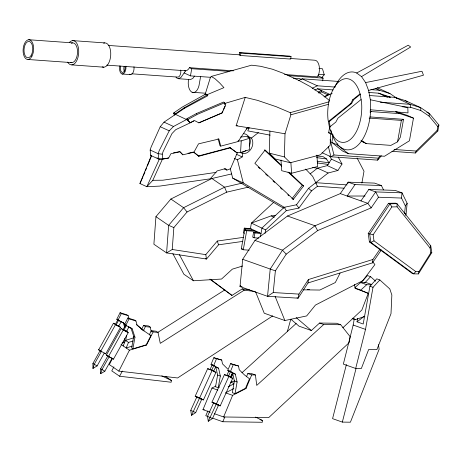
<?xml version="1.0" encoding="UTF-8"?>
<svg xmlns="http://www.w3.org/2000/svg" width="462" height="462" viewBox="0 0 462 462"><rect width="100%" height="100%" fill="white"/><g stroke="black" fill="none" stroke-linecap="round" stroke-linejoin="round"><path stroke-width="0.69" d="M330.526 132.998L330.197 145.224L320.305 154.839L290.332 162.74L275.254 158.992L269.306 153.153L269.906 131.116L236.134 125.785L245.212 97.395L257.438 100.335L276.184 106.699L290.217 112.664L329.21 101.779M290.332 162.74L284.378 156.901L285.008 133.801L290.893 114.79L290.217 112.664M240.54 137.018L246.292 136.492L249.982 138.138L249.416 149.711L240.563 152.495L236.775 152.697L229.868 147.609L198.446 155.971L193.665 152.177M240.563 152.495L241.233 140.875L249.982 138.138M231.583 173.937L211.896 178.511L170.882 199.018L155.937 216.672L153.886 244.236L166.586 252.922L206.497 259.043L218.543 244.814L242.793 241.395M242.175 183.114L224.596 187.197L183.576 207.704L168.636 225.358L166.586 252.922L172.228 249.492L173.862 227.575L187.064 211.971L226.669 192.169L248.313 187.139M383.489 189.842L381.381 185.533L374.497 183.096L348.157 182.155L340.292 193.601L287.491 216.025L254.966 240.419L242.7 259.309L240.003 286.573L267.527 296.321L298.123 298.169L308.004 282.952L308.391 279.55L372.892 259.465L379.799 249.451M406.075 214.12L407.149 203.303L402.021 192.845L375.675 191.903L367.816 203.349L315.015 225.774L282.484 250.173L270.224 269.057L267.527 296.321L273.227 292.538L275.369 270.859L286.209 254.164L317.613 230.607L371.142 207.877L378.459 197.222L401.507 198.054L405.347 205.896L404.597 213.513L406.075 214.12L405.266 215.292M401.507 198.054L402.021 192.845L395.143 190.408L368.797 189.466L360.932 200.912M391.984 151.322L415.396 152.997L416.147 151.045L437.133 130.44L437.809 126.628L429.1 116.112L429.354 113.508L420.651 107.64L405.44 100.664L394.941 97.355L369.23 95.513M308.004 282.952L372.43 262.884L372.892 259.465M123.885 342.723L124.619 338.6M125.629 340.829L126.611 335.325M128.627 326.778L130.977 328.043L133.709 336.324L131.624 348.019L132.877 348.874L146.229 344.825L150.889 335.608L142.798 330.035L136.377 324.584M132.877 348.874L134.962 337.185L132.23 328.898L130.977 328.043M188.583 79.539L188.334 80.908A10.632 5.636 -85.9 0 0 192.065 92.256L205.74 93.237M210.62 77.316L190.46 75.872L191.736 68.711L189.489 67.695L188.34 69.323L187.035 70.374L185.66 70.784L106.774 65.13M200.589 76.646L198.966 85.782A10.632 5.636 -85.9 0 1 192.065 92.256M165.304 376.316L171.46 380.526L171.154 382.236L119.594 376.23L111.764 370.871L113.923 366.84M239.622 52.518L239.201 54.891L240.488 55.486L290.644 59.078L291.066 56.705L289.772 56.116L239.622 52.518L240.916 53.113L291.066 56.705M240.488 55.486L240.916 53.113M234.309 158.391L237.433 159.823L242.215 156.924L242.798 153.65A9.673 8.045 -65.4 0 0 251.392 148.394A9.673 8.045 -65.4 0 0 251.438 138.034L258.437 132.554M218.249 387.722L220.334 376.033L218.561 368.185L215.841 367.226L217.619 375.069L215.535 386.763L218.249 387.722L219.485 387.092M258.818 238.103L254.042 237.763L252.72 237.156L253.569 232.386L254.891 232.998L261.03 233.437L250.421 228.575L244.282 228.13L243.434 232.9L244.317 233.304M249.133 250.185L243.295 249.763L241.308 248.851L244.693 229.828L254.729 230.55M245.368 230.105L245.611 228.742L244.282 228.13M243.295 249.763L246.685 230.74L244.693 229.828M250.421 228.575L251.397 223.094L273.591 202.42M254.042 237.763L254.891 232.998M235.025 393.664L237.104 381.97L235.331 374.128L232.617 373.163L234.39 381.011L232.311 392.7L235.025 393.664L245.507 388.299L249.48 378.765L244.386 374.849L239.247 369.779L238.502 365.962L230.59 363.646L227.76 370.426L230.192 371.794M260.424 236.839L262.006 227.957L284.205 207.282L296.465 204.787L308.576 188.277L328.112 173.002L337.913 170.472L342.019 164.01L338.236 157.115M265.021 233.362L265.633 229.909L286.325 210.637L298.908 208.073L311.48 190.939L317.423 186.29L344.121 188.201M322.62 80.838L323.105 78.124L317.833 75.722M255.55 417.082L262.67 420.564L262.364 422.268L222.765 421.742L212.572 418.133M318.809 93.105L321.367 91.84L321.587 90.592L317.44 88.802L314.922 90.044M333.067 134.823L328.632 132.785L329.62 127.246M396.286 111.712L407.755 115.535L413.461 118.151L409.43 140.783L384.476 156.26L348.325 153.667L342.619 151.057L331.837 142.411L333.015 135.788M348.325 153.667L337.543 145.028L337.78 143.699M361.896 183.062L364.004 171.229L357.057 157.952M357.652 318.318L357.028 321.818L363.196 324.001L369.929 286.221L376.755 278.846L379.845 279.943L389.812 288.952L391.857 295.022L390.996 313.692L376.9 349.624L368.653 349.515L361.336 368.543L355.682 368.468L343.341 364.096L353.176 325.034L354.302 318.716M397.545 141.84L401.363 120.391L403.522 119.323L400.34 137.214L397.545 141.84L390.887 145.38L366.216 143.607L361.278 141.02M355.682 368.468L365.517 329.4L373.013 287.312L379.845 279.943M415.396 152.997L437.843 130.96L438.9 125.029L429.354 113.508L426.824 112.347M308.391 279.55L298.949 294.098L298.123 298.169L296.974 297.765M347.863 183.495L348.157 182.155L355.035 184.592L381.381 185.533M346.39 364.576L332.571 418.641L342.336 422.101L350.41 422.21L379.135 349.214L378.442 344.664M342.336 422.101L355.983 368.734M418.376 273.926L418.959 271.639L430.821 252.824L430.07 248.013L430.763 245.853L397.008 203.69L395.541 203.17L388.536 203.292L368.22 233.529L369.404 241.88L412.156 273.342L413.623 273.862L418.376 273.926L431.808 252.604L430.763 245.853M287.329 331.693L290.771 319.265M205.018 94.814L210.274 77.841L211.209 76.449L251.571 65.188L260.476 66.268L272.378 69.196L283.027 73.181L299.468 80.717L310.066 86.475L321.835 94.398L329.481 100.525M100.681 373.706L101.94 369.669L109.113 356.803L107.825 355.919L100.652 368.786L100.681 373.706L104.839 371.229L112.012 358.362L109.113 356.803M322.066 152.708L330.942 156.774L377.668 160.123L378.286 158.16L380.151 155.977M247.563 127.558L238.08 141.545L220.761 146.125L218.873 139.022L198.504 143.861L193.936 152.212L182.848 154.81L180.076 151.79L170.957 153.69L168.618 158.01L162.872 159.136L158.888 159.171L150.658 155.399L150.162 150.029L151.08 147.135L160.239 126.715L164.022 122.141L184.28 108.42L207.785 95.732L207.611 94.745L205.734 94.017L182.253 107.092L173.885 112.815L173.608 113.646L174.85 115.107M158.888 159.171L158.148 153.684L159.136 150.831L169.213 130.833L173.493 126.478L186.631 119.491L186.931 118.665L196.529 113.502L223.533 102.044L224.74 102.726L225.427 105.671L222.095 113.023L198.874 122.846L194.496 120.553L190.321 122.788L187.838 120.172L175.485 114.38L175.756 113.542L184.13 107.819L207.611 94.745M162.872 159.136L162.226 154.187L163.092 151.611L171.968 133.576L175.739 129.66L190.321 122.788M187.838 120.172L188.132 119.346L197.73 114.183L224.74 102.726M354.337 284.523L355.22 287.953L368.243 293.33L361.856 310.019L342.821 327.801M240.511 285.302L240.003 286.573L242.134 286.7M249.128 127.599L247.805 130.856L270.114 135.141M229.868 147.609L237.237 152.957L230.48 168.769L226.882 170.091L225.52 168.561L217.169 170.905L210.187 178.834L159.719 186.105L146.824 186.694L139.928 183.53L151.461 155.296M143.59 175.306L144.935 172.014M145.478 170.692L146.552 168.058M147.361 166.077L151.403 156.191M212.809 365.511L210.99 364.489L213.819 357.709L221.731 360.025L222.476 363.842L227.61 368.913M218.561 368.185L213.704 365.448L216.534 358.668L221.731 360.025M210.285 412.254L202.962 409.661L211.977 388.04L215.812 386.076M235.331 374.128L230.474 371.39L233.304 364.61L238.502 365.962M230.844 377.292L232.709 372.822M231.15 378.02L233.033 373.498M223.608 416.972L232.617 395.351L246.032 388.484L251.692 374.913L255.422 374.965L256.733 385.4L323.729 324.509L340.713 324.734L350.15 336.688L349.07 342.735L268.734 417.573L223.608 416.972L214.281 413.669M246.471 376.773L247.823 373.544L251.553 373.591L255.422 374.965M123.187 345.928L125.514 340.407L133.587 337.861M133.2 340.956L128.494 342.44L126.161 347.967L132.311 346.102M207.877 410.955L205.781 415.731L207.819 416.453M222.765 421.742L224.861 416.967M139.928 183.53L143.041 176.6M198.874 122.846L221.893 112.907L222.73 111.071M223.285 109.846L224.948 106.168M198.29 398.013L195.172 396.252L207.698 368.636L212.202 370.235L215.939 372.343L203.419 399.959L200.202 398.816M190.748 410.372L196.812 396.997L199.607 397.984L201.784 399.214L195.715 412.589L191.487 415.326L190.748 410.372L195.715 412.589M212.11 365.009L210.008 369.646L211.717 370.253L213.819 365.615L212.11 365.009L213.069 365.552M199.607 397.984L191.487 415.326M203.419 399.959L199.682 397.851L212.202 370.235M214.437 403.597L211.948 402.194L224.468 374.578L228.973 376.172L232.715 378.286L220.195 405.902L216.973 404.758M207.519 416.314L213.583 402.939L216.378 403.927L218.555 405.157L212.485 418.532L208.264 421.269L207.519 416.314L212.485 418.532M230.59 371.558L228.488 376.195L226.778 375.589L228.881 370.951L232.502 372.638L230.399 377.275L228.967 376.461M216.378 403.927L208.264 421.269M220.195 405.902L216.453 403.788L228.973 376.172M156.982 157.831L159.442 158.957L146.824 186.694L152.807 180.313L162.532 158.94L168.618 158.01M125.329 326.155L124.492 323.608L116.776 319.277L120.091 312.716L126.923 314.824L128.176 315.679L128.962 318.358M118.029 320.131L121.344 313.577L128.176 315.679M132.23 328.898L124.515 324.567L127.83 318.012L134.661 320.114L135.915 320.974L137.093 324.988L144.046 330.89L142.798 330.035M125.768 325.427L129.077 318.867L135.915 320.974M112.549 358.264L109.344 364.599L118.867 371.119L177.616 377.962L272.719 315.904M118.867 371.119L129.435 350.202L146.523 345.022L153.153 331.901L158.016 332.467L160.279 343.341L244.184 290.2L254.885 291.447M141.736 329.135L143.63 325.387L148.493 325.953L150.277 327.171L151.27 331.93M143.52 330.359L145.415 326.605L150.277 327.171M149.474 334.43L151.369 330.677L156.231 331.242L158.016 332.467M340.072 273.117L335.302 282.542L319.843 290.049L303.014 289.824M360.36 94.3L353.557 99.786L351.657 103.5L329.221 121.593L328.378 121.529L350.814 103.442L352.714 99.728L360.042 93.821A31.936 16.921 -85.9 0 0 339.316 81.427A31.936 16.921 -85.9 0 0 328.026 119.629L329.441 127.229A31.936 16.921 -85.9 0 0 350.167 139.622A31.936 16.921 -85.9 0 0 361.457 101.415L360.042 93.821M119.594 376.23L122.378 371.044M98.654 349.798L113.461 323.227L120.518 327.327L105.711 353.898L98.654 349.798L99.896 350.467M93.763 367.452L92.943 368.416L92.914 363.496L100.087 350.623L101.374 351.507L94.202 364.374L92.943 368.416L97.101 365.933L104.273 353.066M100.733 351.218L115.54 324.653L113.461 323.227M116.112 324.861L118.601 320.403L117.81 319.866L115.327 324.324L116.112 324.861L118.659 326.236L121.148 321.771L118.601 320.403M106.393 355.087L121.2 328.522L128.257 332.623L113.45 359.188L106.393 355.087L107.634 355.757M123.851 330.157L123.059 329.62L125.549 325.156L126.334 325.698L123.851 330.157L126.397 331.525L128.886 327.067M108.472 356.514L123.279 329.943L121.2 328.522M310.198 173.851L317.504 168.139L327.304 165.61L331.41 159.147L329.689 156.012M418.959 271.639L415.783 271.598L373.989 240.846L373.129 234.783L391.845 206.93L397.106 206.837L430.07 248.013M437.809 126.628L438.9 125.029M355.035 184.592L347.17 196.038L365.049 196.021M372.43 262.884L381.346 249.959M405.347 205.896L407.149 203.303M194.479 76.103L192.868 78.378L190.448 79.574L178.476 78.713L176.727 77.997L175.987 77.021M150.658 155.399L150.895 155.076M292.019 198.672L293.347 199.278L303.603 185.961L302.275 185.354L292.094 198.573L293.422 199.18M205.44 258.316L206.497 259.043L205.786 254.643L217.29 241.043L243.717 237.318M377.668 160.123L381.398 155.763M321.413 77.882L324.266 74.775L322.453 68.746L318.959 68.497M360.672 282.94L367.504 275.571L370.588 276.663L375.571 281.167M364.732 282.981L370.588 276.663M415.783 271.598L413.623 273.862L370.865 242.4L369.404 241.88M241.938 372.77L296.177 323.481M290.852 319.196L299.006 326.149L311.348 330.521L319.577 323.036L336.561 323.261L340.713 324.734M354.851 287.664L360.545 282.536L366.279 282.611L371.829 284.58M371.731 284.788L366.718 284.719L360.504 290.315L354.949 288.346M361.105 99.515L337.878 118.237L335.828 122.078L329.441 127.229L330.284 127.287M246.211 128.956L247.828 127.691L249.076 128.263M357.028 321.818L364.327 316.233M370.102 112.41L371.263 111.59L399.965 113.646L413.461 118.151M157.444 332.588L224.93 289.847M209.812 279.163L231.959 295.42L242.267 288.889L249.405 289.72M356.658 72.996L361.527 76.623L410.678 47.014L408.241 45.201L356.658 72.996A39.027 20.68 -85.9 0 0 334.719 87.104M378.286 158.16L333.974 154.984L330.942 156.774L328.32 146.396M206.699 94.866L223.931 87.641L219.745 83.062L214.824 78.575L211.209 76.449M228.17 386.844L233.789 383.882M233.83 388.588L225.525 392.839L232.617 395.351M373.989 240.846L370.865 242.4L369.681 234.049L389.997 203.811L397.008 203.69L397.106 206.837M178.476 78.713L180.89 77.524L185.66 70.784A9.904 5.249 -85.9 0 1 184.309 70.519M298.285 80.717L302.108 78.829L338.525 81.439M312.225 88.317L317.313 85.799L335.164 87.075M318.168 92.129L321.315 90.575M324.035 96.616L329.337 94.15L321.587 90.592M324.543 96.991L332.178 93.22M190.748 122.372L193.873 120.859M275.335 215.575L271.2 215.87L251.397 223.094L265.633 229.909M352.188 318.566L355.272 319.664L364.841 316.418M242.637 265.997L232.346 269.15L221.529 279.048L193.422 280.769L183.899 274.249L172.869 253.702M121.962 343.07L124.012 342.446M245.212 97.395L226.403 102.957L224.775 103.627L225.075 104.909M234.609 381L230.602 382.161L233.772 383.327M365.598 82.588L368.607 90.477L423.469 75.196L421.968 71.246L365.598 82.588L361.527 76.623M290.893 114.79L328.592 104.268M198.446 155.971L198.908 156.231L230.324 147.869M236.134 125.785L237.474 125.433M280.994 160.014L281.693 170.697L291.591 173.267L317.654 166.505L316.903 155.111M188.046 153.315L192.902 152.177M430.821 252.824L431.808 252.604M255.532 291.701L264.241 313.224L284.881 320.536L306.67 315.927L315.431 305.082L362.826 280.648L374.907 264.582L372.811 261.873M173.417 152.91L179.031 151.738M216.037 172.384L162.815 180.209L152.807 180.313M237.936 141.054L241.233 140.875M160.06 158.951L162.532 158.94M412.156 273.342L413.513 273.36M307.334 289.443L309.442 289.472M202.962 409.661L204.395 409.678M273.227 292.538L298.949 294.098M72.69 40.616L104.712 42.908M28.731 39.732L72.609 42.874M108.224 45.426L239.772 54.851M290.096 58.455L314.535 60.204A9.904 5.249 -85.9 0 1 319.178 66.049A9.904 5.249 -85.9 0 1 317.642 76.877L284.528 74.503M318.514 74.365L324.266 74.775M189.489 67.695L233.408 70.842M191.736 68.711L229.065 71.385M287.93 75.606L323.105 78.124M293.347 78.182L299.619 78.632L301.536 79.516M28.009 59.488L71.887 62.636M71.806 64.894L103.823 67.186M370.871 89.634L379.441 90.252L389.94 93.561L397.487 98.649M131.687 73.799L177.535 77.085A5.111 2.708 -85.9 0 0 180.729 70.028M122.078 74.007L130.151 74.59M317.44 88.802L333.102 89.923M368.693 92.469L378.655 93.185L390.563 97.216M389.841 97.268L382.421 94.953L387.589 97.32M352.714 99.728L353.557 99.786M380.157 102.177L410.146 104.325L420.651 107.64L420.818 110.534L429.1 116.112M402.2 106.745L410.764 107.357L420.818 110.534M350.814 103.442L351.657 103.5M370.022 116.921L403.522 119.323M369.138 118.087L401.363 120.391M328.632 132.785L330.018 132.889M363.04 142.157L364.454 142.256M394.057 149.463L416.147 151.045M347.066 184.91L315.748 182.669L317.423 186.29M245.611 228.742L251.744 229.181M246.685 230.74L256.716 231.462M253.569 232.386L259.702 232.825M241.308 248.851L242.602 248.943M330.879 130.065A39.027 20.68 -85.9 0 0 353.528 148.429A39.027 20.68 -85.9 0 0 370.674 109.806L407.998 112.907L407.819 107.582L370.339 99.763L368.607 90.477M162.226 154.187L158.148 153.684L150.162 150.029M316.903 155.919L323.342 156.785L326.513 158.957L328.8 162.56M316.505 157.611L326.513 158.957M317.128 161.186L329.291 162.82M317.446 162.976L328.17 164.414M312.624 167.515L318.347 168.284M172.228 249.492L205.786 254.643M269.906 131.116L285.008 133.801M373.129 234.783L368.22 233.529M269.306 153.153L284.378 156.901M275.369 270.859L242.7 259.309M368.797 189.466L375.675 191.903L378.459 197.222M388.536 203.292L389.997 203.811L391.845 206.93M340.292 193.601L367.816 203.349L371.142 207.877M287.491 216.025L315.015 225.774L317.613 230.607M254.966 240.419L282.484 250.173L286.209 254.164M360.545 282.536L366.718 284.719M369.929 286.221L373.013 287.312M368.243 293.33L361.168 290.586M353.176 325.034L365.517 329.4M319.577 323.036L323.729 324.509M213.819 357.709L216.534 358.668M230.59 363.646L233.304 364.61M247.823 373.544L251.692 374.913M210.99 364.489L213.704 365.448M227.76 370.426L230.474 371.39M231.364 372.233L232.502 372.638M213.363 371.431L215.939 372.343M231.427 377.829L232.715 378.286M217.619 375.069L220.334 376.033M234.39 381.011L237.104 381.97M245.507 388.299L246.032 388.484M211.977 388.04L217.781 390.095M195.172 396.252L199.682 397.851M211.948 402.194L216.453 403.788M259.95 419.6L262.67 420.564M200.11 398.619L201.224 399.018M216.88 404.562L218.555 405.157M173.885 112.815L175.756 113.542M173.608 113.646L175.485 114.38M173.862 227.575L168.636 225.358L155.937 216.672M377.269 87.751L389.94 93.561M375.641 88.508L379.441 90.252M394.941 97.355L410.146 104.325L410.764 107.357M378.655 93.185L382.53 94.958M395.53 111.613L399.965 113.646M302.108 78.829L317.313 85.799M369.993 111.013L371.263 111.59M321.367 91.84L327.824 94.802M184.119 72.961L190.46 75.872M331.837 142.411L337.543 145.028M331.41 159.147L342.019 164.01M327.304 165.61L337.913 170.472M317.504 168.139L328.112 173.002M247.563 136.255L251.438 138.034M240.148 152.431L242.798 153.65M236.602 154.348L242.215 156.924M164.022 122.141L173.493 126.478M160.239 126.715L169.213 130.833M224.341 168.93L226.882 170.091M230.261 168.566L232.669 178.095L243.278 182.958L285.083 207.808M283.743 208.033L280.625 206.601L232.669 178.095M271.2 215.87L274.318 217.296M161.792 375.872L171.46 380.526M352.396 318.202L355.272 319.664M116.776 319.277L117.949 319.906M121.477 321.8L124.492 323.608M124.515 324.567L125.687 325.202M115.54 324.653L120.518 327.327M123.059 329.62L125.612 330.988M123.279 329.943L128.257 332.623M97.101 365.933L92.914 363.496M104.839 371.229L100.652 368.786M229.36 371.223L230.319 371.76M213.819 365.615L215.731 366.695L213.629 371.332L212.197 370.524M224.468 374.578L225.71 375.283M207.698 368.636L208.94 369.34M213.583 402.939L215.76 404.163M196.812 396.997L198.446 397.921M186.931 118.665L188.132 119.346M236.775 152.697L237.237 152.957M220.761 146.125L219.958 145.669L218.07 138.565M182.848 154.81L179.735 151.594M360.914 140.211L366.216 143.607M405.44 100.664L407.184 101.842M388.629 96.333L389.795 97.118M211.896 178.511L224.596 187.197L226.669 192.169M170.882 199.018L183.576 207.704L187.064 211.971M242.267 288.889L244.184 290.2M143.63 325.387L145.415 326.605M151.369 330.677L153.153 331.901M120.091 312.716L121.344 313.577M127.83 318.012L129.077 318.867M149.636 334.748L150.889 335.608M146.229 344.825L146.523 345.022M133.709 336.324L134.962 337.185M117.874 325.693L118.659 326.236M125.514 340.407L128.494 342.44M121.004 344.438L129.435 350.202M104.672 353.182L105.711 353.898M111.891 358.119L113.45 359.188M140.87 328.742L142.013 329.527M437.133 130.44L437.843 130.96M210.401 279.221L231.959 295.42M193.595 152.015L198.908 156.231M296.13 317.544L311.348 330.521M186.631 119.491L190.125 122.678M308.576 188.277L311.48 190.939M281.456 165.275L265.107 150L254.851 163.317L293.347 199.278M289.362 172.661L303.603 185.961M264.304 149.884L281.71 166.141M288.04 172.055L302.275 185.354M258.27 167.146L259.852 168.624M265.65 174.041L267.758 176.01M273.036 180.937L274.619 182.415M280.417 187.832L281.999 189.31M287.797 194.733L288.854 195.715M305.677 169.098L312.641 176.322L316.06 183.304M296.465 204.787L298.908 208.073M284.205 207.282L286.325 210.637M179.383 254.614L193.422 280.769M275.121 296.408L284.881 320.536M217.29 241.043L218.543 244.814M126.802 330.613L127.223 331.889M123.239 322.747L124.705 327.212M196.529 113.502L196.72 114.12M330.105 139.68L333.974 154.984M237.433 159.823L243.278 182.958M184.13 107.819L184.28 108.42M329.221 121.593L330.168 126.657M290.893 162.589L291.591 173.267M370.339 99.763L370.674 109.806M69.398 42.412A12.168 6.445 -85.9 0 1 77.731 45.305A12.168 6.445 -85.9 0 1 76.294 61.475A12.168 6.445 -85.9 0 1 67.643 62.099M133.974 66.782A6.012 3.188 -85.9 0 1 132.796 73.025A6.012 3.188 -85.9 0 1 129.36 74.191M125.907 66.205A6.012 3.188 -85.9 0 1 122.355 74.053A6.012 3.188 -85.9 0 1 119.929 65.8M71.235 43.284A9.904 5.249 -85.9 0 1 77.518 52.477A9.904 5.249 -85.9 0 1 70.536 62.37M103.58 43.151A12.168 6.445 -85.9 0 1 110.718 55.238A12.168 6.445 -85.9 0 1 102.166 66.863M124.584 71.824A4.429 2.345 -85.9 0 1 124.087 66.638M125.029 66.332A4.429 2.345 -85.9 0 1 122.563 72.47A4.429 2.345 -85.9 0 1 120.68 66.395M243.491 133.651A9.673 8.045 -65.4 0 1 249.549 138.317M249.74 138.854A9.673 8.045 -65.4 0 1 249.289 146.038M245.957 150.485A9.673 8.045 -65.4 0 1 240.685 152.454M31.838 56.399A9.904 5.249 -85.9 0 0 30.082 39.998A9.904 5.249 -85.9 0 0 23.187 52.437A9.904 5.249 -85.9 0 0 31.838 56.399M31.243 55.232A8.195 4.343 -85.9 0 0 29.787 41.649A8.195 4.343 -85.9 0 0 24.082 51.946A8.195 4.343 -85.9 0 0 31.243 55.232"/></g></svg>
